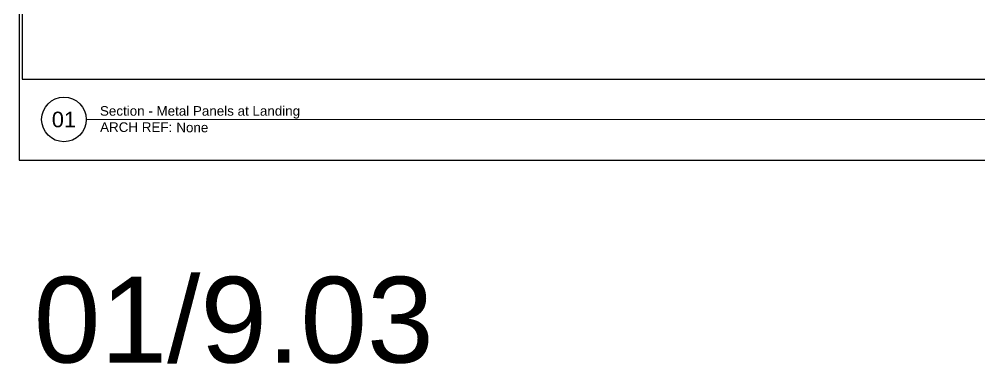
# Model space of a CAD drawing. Header units: inches. Extents: x -301 to 39679, y -468 to 370.
# Drawn here: x 2072 to 2125.7, y -11.2 to 8.1 of the extents above; entities that cross this region are included whole.
import ezdxf
from ezdxf.enums import TextEntityAlignment as Align

# ---------------------------------------------------------------- set-up
doc = ezdxf.new("R2010")
doc.units = ezdxf.units.IN
doc.header["$MEASUREMENT"] = 0
doc.layers.get('Defpoints').update_dxf_attribs({"color": 3})
doc.layers.add('NSE-Border', color=156, linetype='Continuous', plot=False)
doc.layers.add('NSE-Detail Border', color=7, linetype='Continuous')
doc.layers.add('NSE-Title', color=51, linetype='Continuous', lineweight=9)
doc.styles.add('004 - NSSM - Standard', font='arial.ttf', dxfattribs={"height": 0.4})
doc.styles.add('008 - NSSM - Standard', font='arial.ttf', dxfattribs={"height": 0.8})
doc.styles.add('048 - NSSM - Standard', font='arial.ttf', dxfattribs={"height": 4.8})

# ---------------------------------------------------------------- blocks, each defined once
blk = doc.blocks.new('*U215')
blk.add_wipeout([(32.646, 1.129), (32.646, 0), (0, 0), (0, 11.312), (32.688, 11.312), (32.688, 0), (32.646, 0), (32.646, 11.271), (0.042, 11.271), (0.042, 1.129)])
at = {"layer": 'Defpoints', "ltscale": 0.0625}
blk.add_lwpolyline([(0.042, 1.129), (32.646, 1.129), (32.646, 11.271), (0.042, 11.271)], close=True, dxfattribs=at)
at = {"layer": 'Defpoints'}
blk.add_circle((0.625, 0.567), 0.312, dxfattribs=at)
at = {"layer": 'NSE-Border', "ltscale": 0.0625}
blk.add_lwpolyline([(0, 0), (32.688, 0), (32.688, 11.312), (0, 11.312)], close=True, dxfattribs=at)
at = {"layer": 'NSE-Title'}
blk.add_line((0.938, 0.567), (32.438, 0.567), dxfattribs=at)
at = {"layer": 'Defpoints', "style": '008 - NSSM - Standard'}
blk.add_attdef('DETAIL_NUMBER', text='', height=0.218, dxfattribs=at).set_placement((0.625, 0.567), align=Align.MIDDLE_CENTER)
at = {"layer": 'NSE-Title', "style": '004 - NSSM - Standard'}
blk.add_text('ARCH REF:', height=0.1341, dxfattribs=at).set_placement((1.636, 0.46), align=Align.MIDDLE_CENTER)
for tag, p in [('DETAIL_DESCRIPTION', (1.129, 0.62)), ('ARCH_REF', (2.197, 0.388))]:
    blk.add_attdef(tag, p, '', height=0.134, dxfattribs=at)

msp = doc.modelspace()

# ---------------------------------------------------------------- block references
at = {"layer": 'NSE-Detail Border', "xscale": 4, "yscale": 4, "zscale": 4}
msp.add_blockref('*U215', (2071.95638, 0.25), dxfattribs=at).add_auto_attribs({'DETAIL_DESCRIPTION': 'Section - Metal Panels at Landing', 'ARCH_REF': 'None', 'DETAIL_NUMBER': '01'})

# ---------------------------------------------------------------- texts
at = {"layer": 'Defpoints', "insert": (2083.95638, -6.28629), "char_height": 4.8, "attachment_point": 2, "style": '048 - NSSM - Standard'}
msp.add_mtext_dynamic_manual_height_columns('01/9.03', width=15.7513444, gutter_width=2, heights=[0], dxfattribs=at)

doc.saveas('drawing.dxf')
